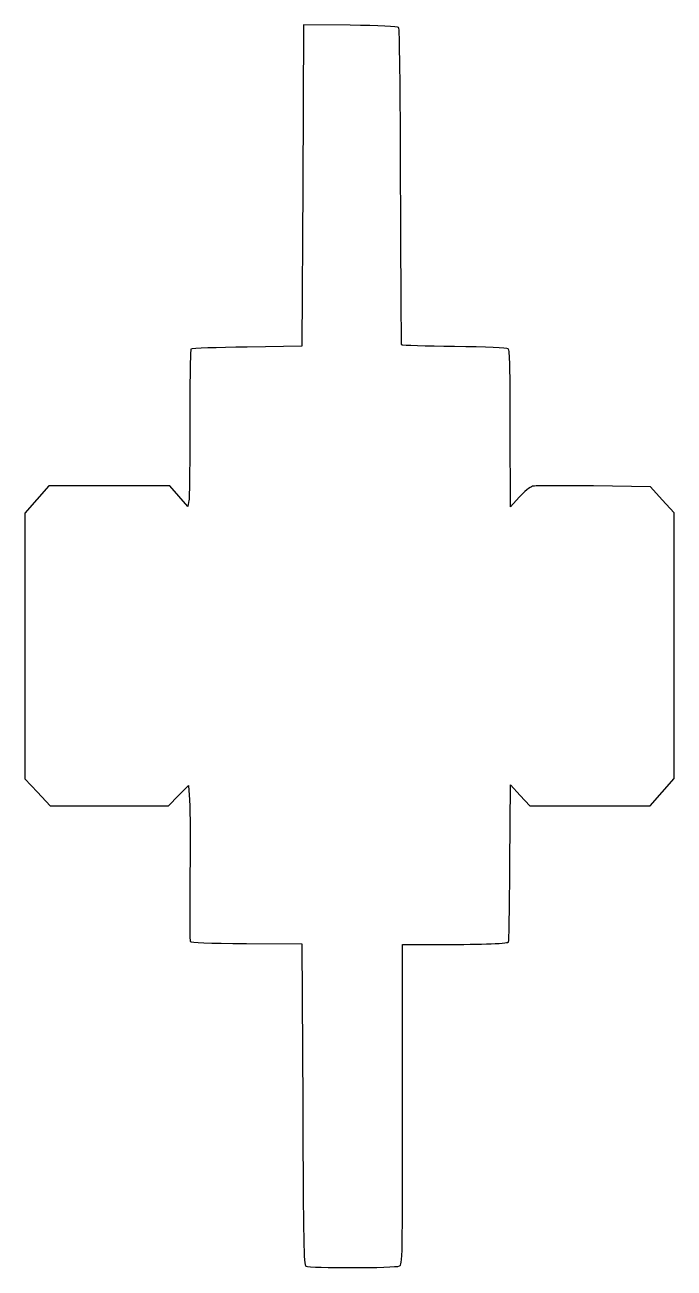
# Model space of a CAD drawing. Header units: centimetres. Extents: x -49.2 to 12.2, y -35.7 to 19.9.
# Drawn here: x -49.2 to -20.4, y -35.4 to 19.9 of the extents above; entities that cross this region are included whole.
import ezdxf

# ---------------------------------------------------------------- set-up
doc = ezdxf.new("R2010")
doc.units = ezdxf.units.CM
doc.header["$MEASUREMENT"] = 0
doc.layers.add('Layer 1', color=7, linetype='Continuous')

msp = doc.modelspace()

# ---------------------------------------------------------------- linework, layer by layer
at = {"layer": 'Layer 1'}
msp.add_open_spline([(-36.73853, -35.30149), (-36.82952, -35.24398), (-36.84689, -34.34285), (-36.87722, -28.10791), (-36.87722, -28.10791), (-36.87722, -28.10791), (-36.91189, -20.98008), (-36.91189, -20.98008), (-36.91189, -20.98008), (-36.91189, -20.98008), (-39.3669, -20.96707), (-39.3669, -20.96707), (-39.3669, -20.96707), (-41.1195, -20.95779), (-41.83592, -20.93141), (-41.87085, -20.87488), (-41.87085, -20.87488), (-41.89777, -20.83133), (-41.90573, -19.54215), (-41.88855, -18.01004), (-41.88855, -18.01004), (-41.87137, -16.47792), (-41.87865, -14.93653), (-41.90473, -14.58471), (-41.90473, -14.58471), (-41.90473, -14.58471), (-41.95215, -13.94504), (-41.95215, -13.94504), (-41.95215, -13.94504), (-41.95215, -13.94504), (-42.39453, -14.39401), (-42.39453, -14.39401), (-42.39453, -14.39401), (-42.39453, -14.39401), (-42.83691, -14.84297), (-42.83691, -14.84297), (-42.83691, -14.84297), (-42.83691, -14.84297), (-45.46783, -14.84297), (-45.46783, -14.84297), (-45.46783, -14.84297), (-45.46783, -14.84297), (-48.09874, -14.84297), (-48.09874, -14.84297), (-48.09874, -14.84297), (-48.09874, -14.84297), (-48.65977, -14.24334), (-48.65977, -14.24334), (-48.65977, -14.24334), (-48.65977, -14.24334), (-49.22079, -13.64371), (-49.22079, -13.64371), (-49.22079, -13.64371), (-49.22079, -13.64371), (-49.21936, -7.74216), (-49.21936, -7.74216), (-49.21936, -7.74216), (-49.21936, -7.74216), (-49.21792, -1.84061), (-49.21792, -1.84061), (-49.21792, -1.84061), (-49.21792, -1.84061), (-48.68491, -1.23384), (-48.68491, -1.23384), (-48.68491, -1.23384), (-48.68491, -1.23384), (-48.15189, -0.62706), (-48.15189, -0.62706), (-48.15189, -0.62706), (-48.15189, -0.62706), (-45.46624, -0.62706), (-45.46624, -0.62706), (-45.46624, -0.62706), (-45.46624, -0.62706), (-42.78058, -0.62706), (-42.78058, -0.62706), (-42.78058, -0.62706), (-42.78058, -0.62706), (-42.37736, -1.08374), (-42.37736, -1.08374), (-42.37736, -1.08374), (-42.37736, -1.08374), (-41.97414, -1.54042), (-41.97414, -1.54042), (-41.97414, -1.54042), (-41.97414, -1.54042), (-41.93148, -1.28213), (-41.93148, -1.28213), (-41.93148, -1.28213), (-41.90802, -1.14007), (-41.89021, 0.42249), (-41.89191, 2.19022), (-41.89191, 2.19022), (-41.8936, 3.95796), (-41.87123, 5.42808), (-41.84219, 5.45717), (-41.84219, 5.45717), (-41.81315, 5.48625), (-40.69195, 5.52565), (-39.35064, 5.54473), (-39.35064, 5.54473), (-39.35064, 5.54473), (-36.91189, 5.5794), (-36.91189, 5.5794), (-36.91189, 5.5794), (-36.91189, 5.5794), (-36.87722, 12.72203), (-36.87722, 12.72203), (-36.87722, 12.72203), (-36.87722, 12.72203), (-36.84255, 19.86465), (-36.84255, 19.86465), (-36.84255, 19.86465), (-36.84255, 19.86465), (-34.76245, 19.84413), (-34.76245, 19.84413), (-34.76245, 19.84413), (-33.49165, 19.83159), (-32.65526, 19.79652), (-32.61272, 19.754), (-32.61272, 19.754), (-32.5673, 19.70859), (-32.53649, 17.24701), (-32.52407, 12.67066), (-32.52407, 12.67066), (-32.51361, 8.8131), (-32.49221, 5.64409), (-32.47654, 5.62841), (-32.47654, 5.62841), (-32.46086, 5.61273), (-31.40844, 5.58484), (-30.13782, 5.56643), (-30.13782, 5.56643), (-28.69384, 5.54551), (-27.79511, 5.50598), (-27.74091, 5.46101), (-27.74091, 5.46101), (-27.67373, 5.40525), (-27.65354, 4.60661), (-27.6512, 1.91291), (-27.6512, 1.91291), (-27.6512, 1.91291), (-27.64818, -1.56323), (-27.64818, -1.56323), (-27.64818, -1.56323), (-27.64818, -1.56323), (-27.25246, -1.12839), (-27.25246, -1.12839), (-27.25246, -1.12839), (-27.03481, -0.88922), (-26.77178, -0.67078), (-26.66794, -0.64297), (-26.66794, -0.64297), (-26.5641, -0.61515), (-25.34119, -0.60799), (-23.95035, -0.62706), (-23.95035, -0.62706), (-23.95035, -0.62706), (-21.42156, -0.66173), (-21.42156, -0.66173), (-21.42156, -0.66173), (-21.42156, -0.66173), (-20.89723, -1.24184), (-20.89723, -1.24184), (-20.89723, -1.24184), (-20.89723, -1.24184), (-20.3729, -1.82194), (-20.3729, -1.82194), (-20.3729, -1.82194), (-20.3729, -1.82194), (-20.3729, -7.72606), (-20.3729, -7.72606), (-20.3729, -7.72606), (-20.3729, -7.72606), (-20.3729, -13.63018), (-20.3729, -13.63018), (-20.3729, -13.63018), (-20.3729, -13.63018), (-20.90376, -14.23657), (-20.90376, -14.23657), (-20.90376, -14.23657), (-20.90376, -14.23657), (-21.43463, -14.84297), (-21.43463, -14.84297), (-21.43463, -14.84297), (-21.43463, -14.84297), (-24.10991, -14.84297), (-24.10991, -14.84297), (-24.10991, -14.84297), (-24.10991, -14.84297), (-26.7852, -14.84297), (-26.7852, -14.84297), (-26.7852, -14.84297), (-26.7852, -14.84297), (-27.21781, -14.37951), (-27.21781, -14.37951), (-27.21781, -14.37951), (-27.21781, -14.37951), (-27.65043, -13.91605), (-27.65043, -13.91605), (-27.65043, -13.91605), (-27.65043, -13.91605), (-27.66966, -17.39032), (-27.66966, -17.39032), (-27.66966, -17.39032), (-27.68023, -19.30117), (-27.70723, -20.88292), (-27.72965, -20.90532), (-27.72965, -20.90532), (-27.78998, -20.96557), (-29.21888, -21.01434), (-30.93081, -21.01456), (-30.93081, -21.01456), (-30.93081, -21.01456), (-32.43908, -21.01475), (-32.43908, -21.01475), (-32.43908, -21.01475), (-32.43908, -21.01475), (-32.43908, -28.12027), (-32.43908, -28.12027), (-32.43908, -28.12027), (-32.43908, -35.07431), (-32.44194, -35.22732), (-32.57321, -35.29757), (-32.57321, -35.29757), (-32.74534, -35.38969), (-36.59325, -35.39331), (-36.73853, -35.30149)], degree=3, knots=[0, 0, 0, 0, 0.01724138, 0.01724138, 0.01724138, 0.01724138, 0.03448276, 0.03448276, 0.03448276, 0.03448276, 0.05172414, 0.05172414, 0.05172414, 0.05172414, 0.06896552, 0.06896552, 0.06896552, 0.06896552, 0.0862069, 0.0862069, 0.0862069, 0.0862069, 0.10344828, 0.10344828, 0.10344828, 0.10344828, 0.12068966, 0.12068966, 0.12068966, 0.12068966, 0.13793103, 0.13793103, 0.13793103, 0.13793103, 0.15517241, 0.15517241, 0.15517241, 0.15517241, 0.17241379, 0.17241379, 0.17241379, 0.17241379, 0.18965517, 0.18965517, 0.18965517, 0.18965517, 0.20689655, 0.20689655, 0.20689655, 0.20689655, 0.22413793, 0.22413793, 0.22413793, 0.22413793, 0.24137931, 0.24137931, 0.24137931, 0.24137931, 0.25862069, 0.25862069, 0.25862069, 0.25862069, 0.27586207, 0.27586207, 0.27586207, 0.27586207, 0.29310345, 0.29310345, 0.29310345, 0.29310345, 0.31034483, 0.31034483, 0.31034483, 0.31034483, 0.32758621, 0.32758621, 0.32758621, 0.32758621, 0.34482759, 0.34482759, 0.34482759, 0.34482759, 0.36206897, 0.36206897, 0.36206897, 0.36206897, 0.37931034, 0.37931034, 0.37931034, 0.37931034, 0.39655172, 0.39655172, 0.39655172, 0.39655172, 0.4137931, 0.4137931, 0.4137931, 0.4137931, 0.43103448, 0.43103448, 0.43103448, 0.43103448, 0.44827586, 0.44827586, 0.44827586, 0.44827586, 0.46551724, 0.46551724, 0.46551724, 0.46551724, 0.48275862, 0.48275862, 0.48275862, 0.48275862, 0.5, 0.5, 0.5, 0.5, 0.51724138, 0.51724138, 0.51724138, 0.51724138, 0.53448276, 0.53448276, 0.53448276, 0.53448276, 0.55172414, 0.55172414, 0.55172414, 0.55172414, 0.56896552, 0.56896552, 0.56896552, 0.56896552, 0.5862069, 0.5862069, 0.5862069, 0.5862069, 0.60344828, 0.60344828, 0.60344828, 0.60344828, 0.62068966, 0.62068966, 0.62068966, 0.62068966, 0.63793103, 0.63793103, 0.63793103, 0.63793103, 0.65517241, 0.65517241, 0.65517241, 0.65517241, 0.67241379, 0.67241379, 0.67241379, 0.67241379, 0.68965517, 0.68965517, 0.68965517, 0.68965517, 0.70689655, 0.70689655, 0.70689655, 0.70689655, 0.72413793, 0.72413793, 0.72413793, 0.72413793, 0.74137931, 0.74137931, 0.74137931, 0.74137931, 0.75862069, 0.75862069, 0.75862069, 0.75862069, 0.77586207, 0.77586207, 0.77586207, 0.77586207, 0.79310345, 0.79310345, 0.79310345, 0.79310345, 0.81034483, 0.81034483, 0.81034483, 0.81034483, 0.82758621, 0.82758621, 0.82758621, 0.82758621, 0.84482759, 0.84482759, 0.84482759, 0.84482759, 0.86206897, 0.86206897, 0.86206897, 0.86206897, 0.87931034, 0.87931034, 0.87931034, 0.87931034, 0.89655172, 0.89655172, 0.89655172, 0.89655172, 0.9137931, 0.9137931, 0.9137931, 0.9137931, 0.93103448, 0.93103448, 0.93103448, 0.93103448, 0.94827586, 0.94827586, 0.94827586, 0.94827586, 0.96551724, 0.96551724, 0.96551724, 0.96551724, 1, 1, 1, 1], dxfattribs=at)

doc.saveas('drawing.dxf')
